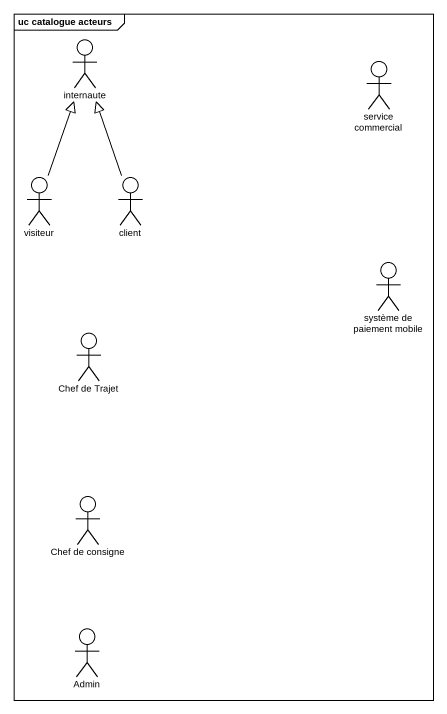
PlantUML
@startuml
mainframe uc catalogue acteurs
actor internaute
actor "service commercial" as service_commercial
actor visiteur
actor client
actor "système de paiement mobile" as système_de_paiement_mobile
actor "Chef de Trajet" as Chef_de_Trajet
actor "Chef de consigne" as Chef_de_consigne
actor Admin
visiteur -up-|> internaute
client -up-|> internaute
@enduml
